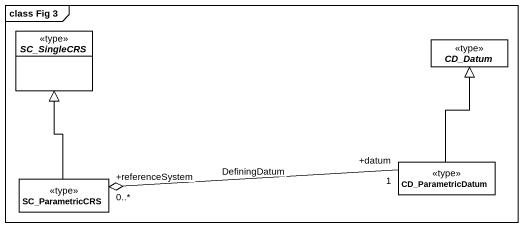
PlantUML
@startuml
mainframe class Fig 3
hide circle
hide empty members
abstract class SC_SingleCRS <<type>>
abstract class CD_Datum <<type>>
class SC_ParametricCRS <<type>>
class CD_ParametricDatum <<type>>
SC_ParametricCRS -up-|> SC_SingleCRS
CD_ParametricDatum -up-|> CD_Datum
CD_ParametricDatum "+datum\n1" -left-o "+referenceSystem\n0..*" SC_ParametricCRS : DefiningDatum
@enduml
